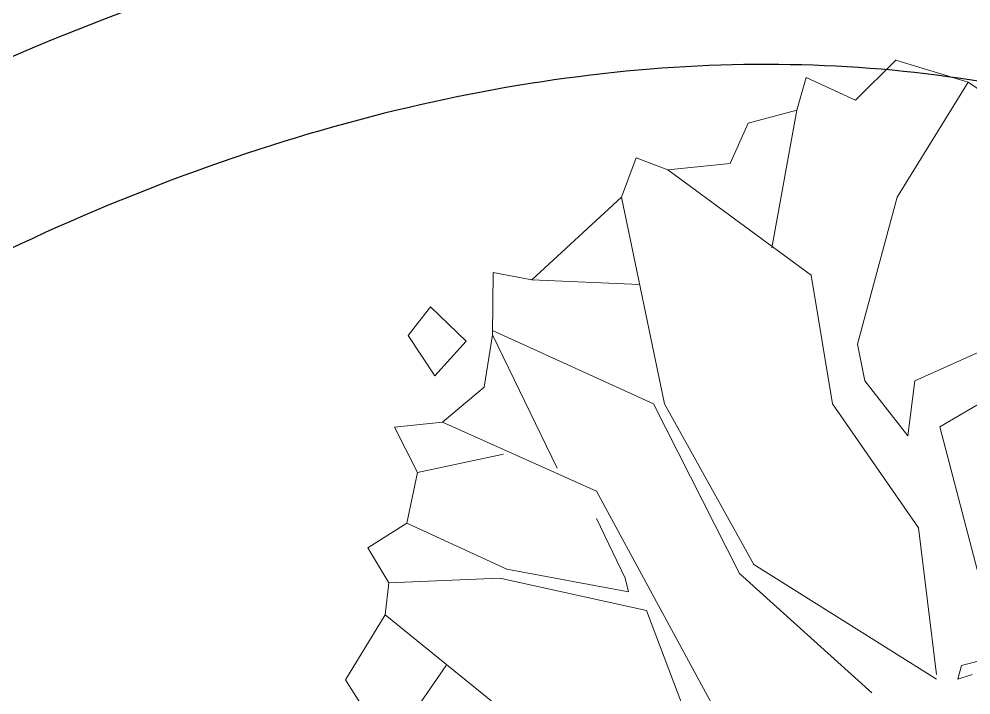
# Model space of a CAD drawing. Header units: inches. Extents: x -12 to 20935469, y -1604 to 24729220.
# Drawn here: x 20874031.14 to 20874058.43, y 24710566.14 to 24710585.51 of the extents above; entities that cross this region are included whole.
import ezdxf

# ---------------------------------------------------------------- set-up
doc = ezdxf.new("R2010")
doc.units = ezdxf.units.IN
doc.header["$LTSCALE"] = 0.03
doc.header["$MEASUREMENT"] = 0
doc.layers.add('green_.25', color=82, linetype='Continuous', lineweight=0)
doc.layers.add('ILLUSTR-TREE', color=74, linetype='Continuous', lineweight=0)
doc.styles.add('ATTR', font='romans.shx', dxfattribs={"width": 0.8, "height": 0.7})

# ---------------------------------------------------------------- blocks, each defined once
blk = doc.blocks.new('TREE_009')
at = {"layer": 'ILLUSTR-TREE'}
for p, q in [((-12160.46, 13912.91), (-12166.65, 13906.74)), ((-12149.34, 13909.54), (-12160.46, 13912.91)), ((-12174.22, 13910.26), (-12175.66, 13905.24)), ((-12166.65, 13906.74), (-12174.22, 13910.26)), ((-12149.34, 13909.54), (-12160.26, 13891.83)), ((-12143.96, 13905.85), (-12149.34, 13909.54)), ((-12175.66, 13905.24), (-12183.16, 13903.21)), ((-12179.51, 13884.08), (-12175.66, 13905.24)), ((-12183.16, 13903.21), (-12185.91, 13897.04)), ((-12200.35, 13897.92), (-12202.62, 13891.83)), ((-12195.47, 13896.07), (-12200.35, 13897.92)), ((-12185.91, 13897.04), (-12195.47, 13896.07)), ((-12195.47, 13896.07), (-12173.46, 13879.85)), ((-12202.62, 13891.83), (-12216.38, 13879.14)), ((-12196.02, 13860.09), (-12202.62, 13891.83)), ((-12160.26, 13891.83), (-12166.31, 13869.26)), ((-12222.36, 13880.28), (-12222.43, 13870.68)), ((-12216.38, 13879.14), (-12222.36, 13880.28)), ((-12173.46, 13879.85), (-12170.16, 13860.09)), ((-12199.87, 13878.43), (-12216.38, 13879.14)), ((-12231.99, 13875), (-12235.43, 13870.59)), ((-12226.48, 13869.71), (-12231.99, 13875)), ((-12157.51, 13863.62), (-12135.5, 13873.5)), ((-12235.43, 13870.59), (-12231.3, 13864.41)), ((-12222.43, 13870.68), (-12223.73, 13862.65)), ((-12197.67, 13860.09), (-12222.43, 13871.38)), ((-12222.43, 13870.68), (-12212.52, 13850.22)), ((-12231.3, 13864.41), (-12226.48, 13869.71)), ((-12166.31, 13869.26), (-12165.21, 13863.62)), ((-12165.21, 13863.62), (-12158.61, 13855.16)), ((-12158.61, 13855.16), (-12157.51, 13863.62)), ((-12153.66, 13856.57), (-12140.45, 13864.33)), ((-12223.73, 13862.65), (-12230.13, 13857.27)), ((-12184.47, 13834), (-12197.67, 13860.09)), ((-12182.26, 13835.41), (-12196.02, 13860.09)), ((-12170.16, 13860.09), (-12156.96, 13841.05)), ((-12230.13, 13857.27), (-12237.49, 13856.48)), ((-12206.47, 13846.69), (-12230.13, 13857.27)), ((-12237.49, 13856.48), (-12233.98, 13849.52)), ((-12144.3, 13820.6), (-12153.66, 13856.57)), ((-12220.78, 13852.34), (-12233.98, 13849.52)), ((-12233.98, 13849.52), (-12235.63, 13841.76)), ((-12185.02, 13807.2), (-12206.47, 13846.69)), ((-12235.63, 13841.76), (-12241.62, 13837.97)), ((-12235.63, 13841.76), (-12220.23, 13834.7)), ((-12202.07, 13833.29), (-12206.47, 13842.46)), ((-12156.96, 13841.05), (-12154.21, 13818.48)), ((-12241.62, 13837.97), (-12238.38, 13832.59)), ((-12154.21, 13817.78), (-12182.26, 13835.41)), ((-12220.23, 13834.7), (-12201.52, 13831.18)), ((-12164.11, 13815.66), (-12184.47, 13834)), ((-12238.38, 13832.59), (-12238.93, 13827.65)), ((-12221.33, 13833.29), (-12238.38, 13832.59)), ((-12198.77, 13828.35), (-12221.33, 13833.29)), ((-12201.52, 13831.18), (-12202.07, 13833.29)), ((-12189.97, 13805.08), (-12198.77, 13828.35)), ((-12238.93, 13827.65), (-12245.05, 13817.69)), ((-12213.63, 13807.2), (-12238.93, 13827.65)), ((-12229.58, 13819.89), (-12238.38, 13807.2)), ((-12150.36, 13819.89), (-12150.9, 13817.78)), ((-12147.6, 13820.6), (-12150.36, 13819.89)), ((-12150.9, 13817.78), (-12148.7, 13818.48)), ((-12245.05, 13817.69), (-12238.38, 13807.2))]:
    blk.add_line(p, q, dxfattribs=at)
at = {"layer": 'ILLUSTR-TREE', "style": 'ATTR', "width": 0.8, "flags": 9}
blk.add_attdef('ESTCODE', (-12147.6, 13820.6), '', height=1.05, dxfattribs=at)

msp = doc.modelspace()

# ---------------------------------------------------------------- hatches: boundary and pattern name
at = {"layer": 'green_.25', "lineweight": 18}
h = msp.add_hatch(dxfattribs=at)
h.set_pattern_fill('AR-SAND', color=256, scale=5, angle=360)
h.set_pattern_definition([(37.5, (30559.9456, 3429.13), (-0.3149667905, 9.634118845), [0, -7.6, 0, -8.5, 0, -8.125]), (7.5, (30559.946, 3429.13), (8.8488835263, 14.110730326), [0, -4.1, 0, -6.85, 0, -2.625]), (327.5, (30553.7956, 3429.13), (15.5707093088, 0.0282952677), [0, -2.5, 0, -9, 0, -11.75]), (317.5, (30553.796, 3429.13), (15.030633023, 4.3883778247), [0, -1.25, 0, -5.9, 0, -6.75])])
edge = h.paths.add_edge_path()
edge.add_line((20874184.756, 24710722.843), (20874174.756, 24710722.996))
edge.add_line((20874174.756, 24710722.996), (20874174.756, 24710732.843))
edge.add_line((20874174.756, 24710732.843), (20874005.603, 24710732.843))
edge.add_spline(control_points=[(20874005.603, 24710732.843), (20874016.199, 24710722.844), (20874036.436, 24710703.75), (20874071.153, 24710688.017), (20874105.596, 24710685.207), (20874132.002, 24710671.73), (20874151.727, 24710654.132), (20874169.096, 24710630.355), (20874177.384, 24710605.393), (20874178.976, 24710575.514), (20874175.793, 24710555.095), (20874162.271, 24710524.915), (20874142.652, 24710487.718), (20874124.982, 24710454.507), (20874109.668, 24710427.808), (20874114.302, 24710410.892), (20874124.989, 24710391.542), (20874134.915, 24710383.228), (20874141.34, 24710377.847)], knot_values=[0.017867, 0.017867, 0.017867, 0.017867, 43.554295, 83.160196, 111.305698, 146.347364, 169.598441, 190.192176, 234.215213, 245.626706, 279.999401, 294.635057, 344.735937, 406.07088, 407.706442, 436.81212, 450.261859, 474.954763, 474.954763, 474.954763, 474.954763], degree=3, periodic=0)
edge.add_line((20874141.34, 24710377.847), (20874174.754, 24710377.847))
edge.add_line((20874174.754, 24710377.847), (20874174.754, 24710388.843))
edge.add_line((20874174.754, 24710388.843), (20874184.756, 24710388.843))
edge.add_line((20874184.756, 24710388.843), (20874184.756, 24710722.843))

# ---------------------------------------------------------------- linework, layer by layer
msp.add_ellipse((20874034.333, 24710515.623), major_axis=(37.286, 68.917), ratio=0.691431)
for points in [[(20873869.836, 24710733.341), (20873867.788, 24710715.517), (20873875.326, 24710680.913), (20873896.192, 24710648.382), (20873920.05, 24710630.174), (20873951.505, 24710619.368), (20873985.342, 24710619.693), (20874009.334, 24710628.342), (20874039.046, 24710637.719), (20874080.158, 24710637.773), (20874111.616, 24710628.49), (20874135.89, 24710604.347), (20874154.032, 24710556.322), (20874155.03, 24710524.915), (20874146.719, 24710495.111)], [(20874001.536, 24710624.948), (20874047.276, 24710624.948), (20874095.493, 24710609.372), (20874141.389, 24710551.842), (20874148.752, 24710500.945)]]:
    msp.add_spline(points, degree=3)
for points, knots in [([(20874005.59, 24710732.855), (20874016.19, 24710722.852), (20874036.43, 24710703.753), (20874071.153, 24710688.017), (20874105.596, 24710685.207), (20874132.002, 24710671.73), (20874151.727, 24710654.132), (20874169.096, 24710630.355), (20874177.384, 24710605.393), (20874178.976, 24710575.514), (20874175.793, 24710555.095), (20874162.271, 24710524.915), (20874142.652, 24710487.718), (20874124.982, 24710454.507), (20874109.668, 24710427.808), (20874114.302, 24710410.892), (20874124.989, 24710391.542), (20874134.915, 24710383.228), (20874141.34, 24710377.847)], [0, 0, 0, 0, 43.554295, 83.160196, 111.305698, 146.347364, 169.598441, 190.192176, 234.215213, 245.626706, 279.999401, 294.635057, 344.735937, 406.07088, 407.706442, 436.81212, 450.261859, 474.954763, 474.954763, 474.954763, 474.954763]), ([(20874016.101, 24710625.656), (20874016.227, 24710625.705), (20874016.352, 24710625.754), (20874019.847, 24710627.102), (20874023.216, 24710628.316), (20874029.496, 24710630.317), (20874032.406, 24710631.141), (20874036.982, 24710632.22), (20874038.644, 24710632.568), (20874041.978, 24710633.165), (20874043.656, 24710633.416), (20874048.721, 24710634.035), (20874052.14, 24710634.269), (20874058.712, 24710634.423), (20874061.86, 24710634.37), (20874067.54, 24710634.084), (20874070.065, 24710633.889), (20874074.592, 24710633.438), (20874076.59, 24710633.204), (20874080.161, 24710632.731), (20874081.729, 24710632.505), (20874084.838, 24710632.01), (20874086.381, 24710631.741), (20874090.959, 24710630.849), (20874093.943, 24710630.143), (20874099.092, 24710628.607), (20874101.297, 24710627.834), (20874105.366, 24710626.133), (20874107.244, 24710625.223), (20874112.048, 24710622.495), (20874114.905, 24710620.436), (20874120.315, 24710615.748), (20874122.866, 24710613.121), (20874127.121, 24710608.08), (20874128.889, 24710605.742), (20874131.834, 24710601.461), (20874133.052, 24710599.553), (20874135.356, 24710595.674), (20874136.442, 24710593.701), (20874139.511, 24710587.691), (20874141.303, 24710583.562), (20874144.126, 24710575.892), (20874145.237, 24710572.384), (20874147.007, 24710565.843), (20874147.71, 24710562.825), (20874148.844, 24710557.122), (20874149.301, 24710554.438), (20874150.054, 24710549.073), (20874150.347, 24710546.391), (20874150.925, 24710538.38), (20874150.909, 24710533.087), (20874150.197, 24710526.372), (20874149.983, 24710524.831), (20874149.455, 24710521.742), (20874149.143, 24710520.197), (20874148.51, 24710517.419), (20874148.204, 24710516.189), (20874147.876, 24710514.957)], [219.914893, 219.914893, 219.914893, 219.914893, 220.324097, 220.324097, 231.297781, 231.297781, 240.763971, 240.763971, 246.167085, 246.167085, 251.570199, 251.570199, 262.376427, 262.376427, 272.144324, 272.144324, 279.892018, 279.892018, 285.986209, 285.986209, 290.764394, 290.764394, 295.542579, 295.542579, 305.098949, 305.098949, 312.640735, 312.640735, 319.563927, 319.563927, 331.131805, 331.131805, 342.699684, 342.699684, 351.773406, 351.773406, 358.78449, 358.78449, 365.795574, 365.795574, 379.817741, 379.817741, 391.235257, 391.235257, 400.794294, 400.794294, 409.13663, 409.13663, 417.478966, 417.478966, 434.163639, 434.163639, 439.196724, 439.196724, 444.229808, 444.229808, 448.222832, 448.222832, 448.222832, 448.222832]), ([(20874069.239, 24710580.143), (20874066.807, 24710581.458), (20874064.207, 24710582.464), (20874058.244, 24710583.943), (20874054.824, 24710584.298), (20874047.678, 24710584.069), (20874043.953, 24710583.483), (20874036.357, 24710581.354), (20874032.488, 24710579.809), (20874024.792, 24710575.799), (20874020.967, 24710573.334), (20874013.55, 24710567.581), (20874009.959, 24710564.293), (20874003.183, 24710557.037), (20873999.998, 24710553.069), (20873994.188, 24710544.63), (20873991.561, 24710540.16), (20873986.987, 24710530.92), (20873985.04, 24710526.15), (20873981.909, 24710516.532), (20873980.726, 24710511.683), (20873979.169, 24710502.13), (20873978.797, 24710497.427), (20873978.862, 24710488.384), (20873979.301, 24710484.045), (20873980.943, 24710475.93), (20873982.146, 24710472.154), (20873985.227, 24710465.318), (20873987.103, 24710462.259), (20873991.422, 24710456.948), (20873993.864, 24710454.695), (20873999.225, 24710451.03), (20874002.146, 24710449.617), (20874008.436, 24710447.656), (20874011.811, 24710447.116), (20874018.896, 24710446.983), (20874022.606, 24710447.39), (20874030.209, 24710449.182), (20874034.1, 24710450.566), (20874041.872, 24710454.283), (20874045.752, 24710456.615), (20874052.887, 24710461.83), (20874056.162, 24710464.622), (20874059.292, 24710467.704)], [0, 0, 0, 0, 0.176676, 0.176676, 0.383325, 0.383325, 0.589973, 0.589973, 0.796621, 0.796621, 1.00327, 1.00327, 1.209918, 1.209918, 1.416566, 1.416566, 1.623215, 1.623215, 1.829863, 1.829863, 2.036512, 2.036512, 2.24316, 2.24316, 2.449808, 2.449808, 2.656457, 2.656457, 2.863105, 2.863105, 3.069753, 3.069753, 3.276402, 3.276402, 3.484849, 3.484849, 3.693295, 3.693295, 3.901742, 3.901742, 4.110189, 4.110189, 4.295415, 4.295415, 4.295415, 4.295415])]:
    msp.add_open_spline(points, degree=3, knots=knots)

# ---------------------------------------------------------------- block references
at = {"layer": 'ILLUSTR-TREE', "xscale": 0.1864712034882235, "yscale": 0.1864712034882235, "zscale": 0.1864712034882235}
msp.add_blockref('TREE_009', (20876323.844, 24707989.972), dxfattribs=at)

doc.saveas('drawing.dxf')
